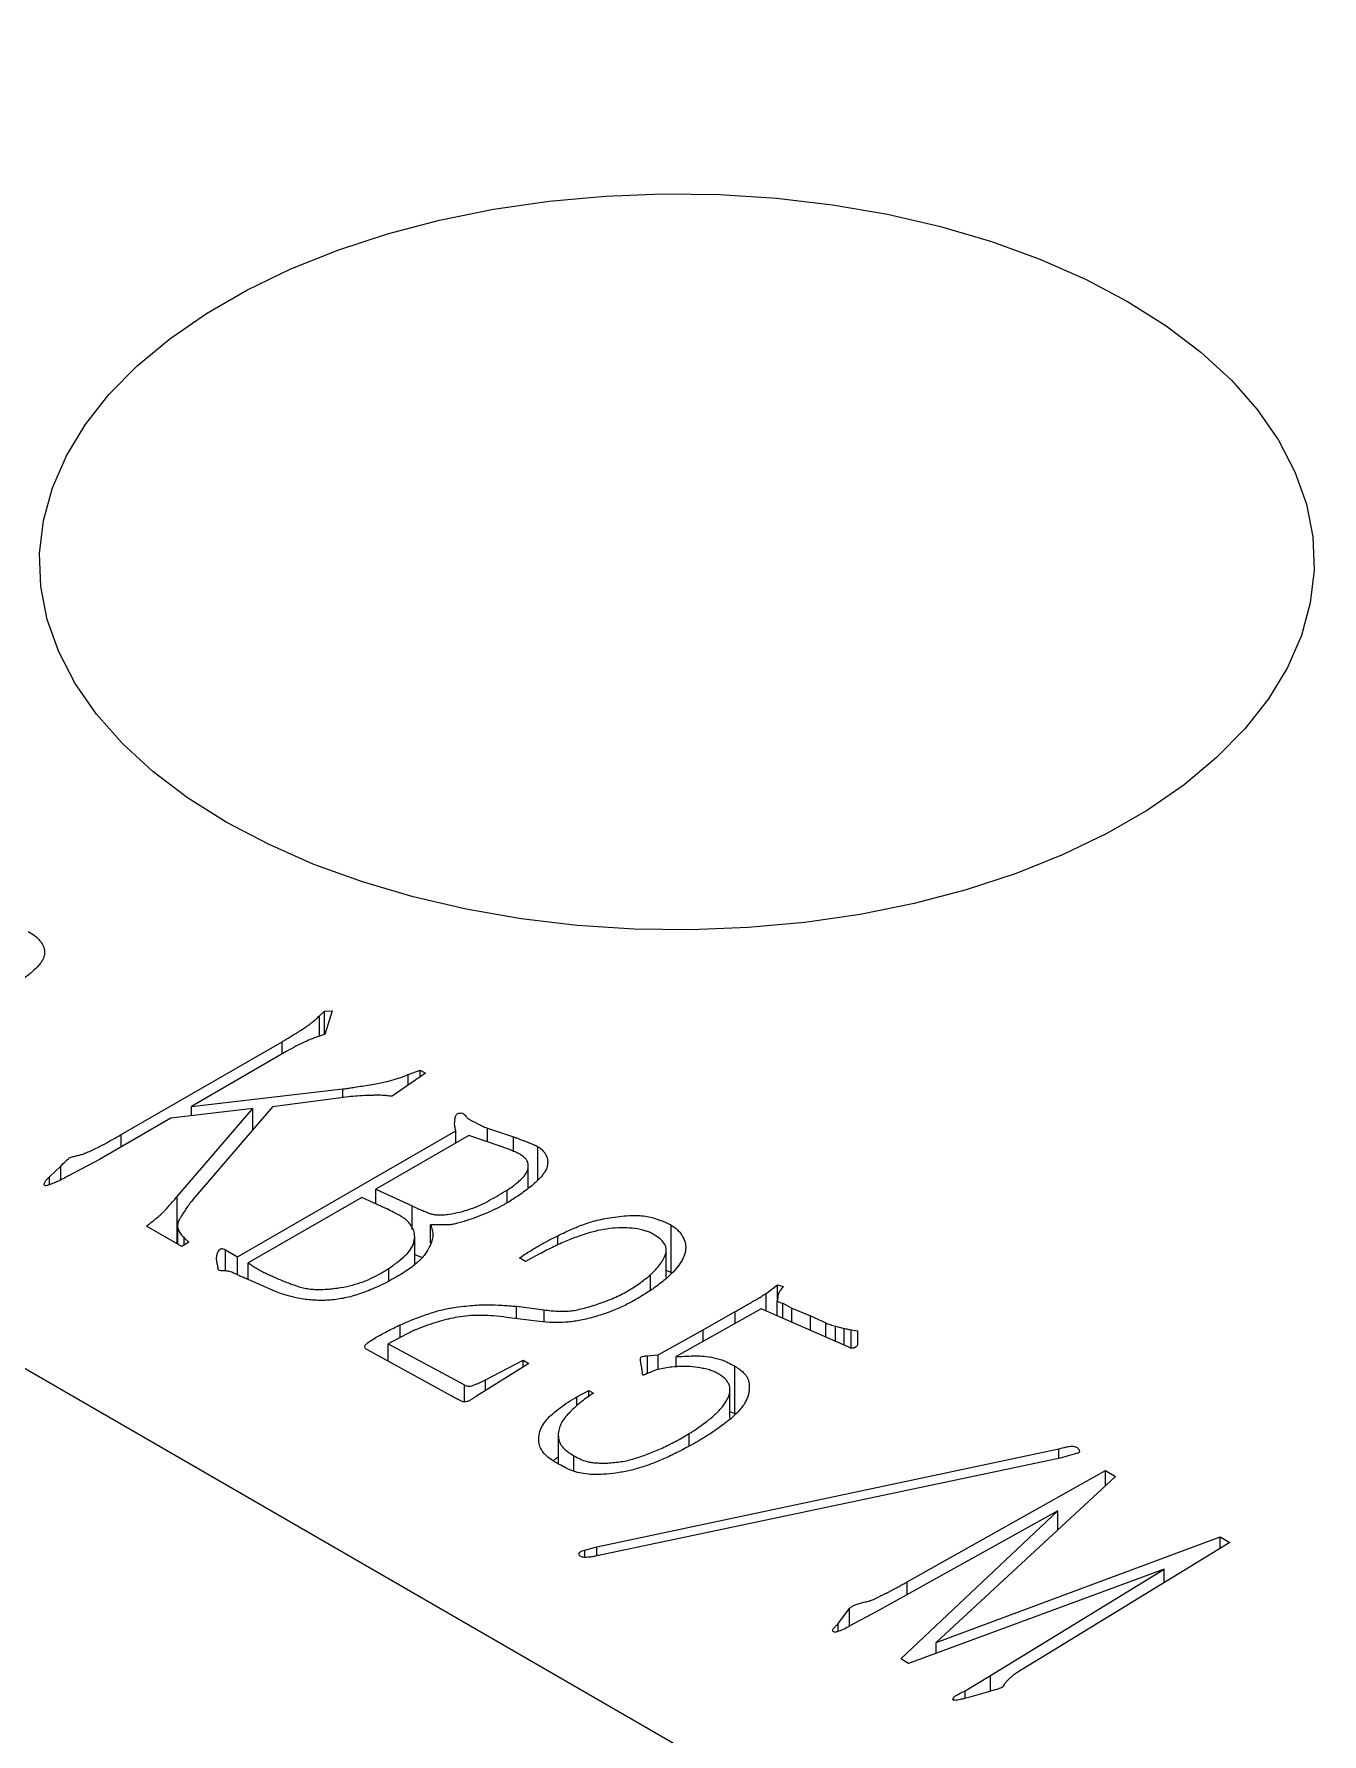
# Model space of a CAD drawing. Header units: millimetres. Extents: x 0 to 210, y 0 to 297.
# Drawn here: x 165.79 to 176.9, y 254.56 to 269.23 of the extents above; entities that cross this region are included whole.
import ezdxf

# ---------------------------------------------------------------- set-up
doc = ezdxf.new("R2010")
doc.units = ezdxf.units.MM

msp = doc.modelspace()

# ---------------------------------------------------------------- linework, layer by layer
at = {"color": 7, "linetype": 'Continuous', "lineweight": 25}
for p, q in [((184.044, 247.129), (140.946, 272.009)), ((168.253, 260.757), (168.295, 260.798)), ((168.295, 260.798), (168.363, 260.8)), ((168.295, 260.594), (168.295, 260.798)), ((168.363, 260.8), (168.299, 260.595)), ((166.54, 259.732), (167.929, 260.533)), ((167.971, 260.451), (167.149, 259.976)), ((169.018, 260.25), (169.121, 260.289)), ((169.121, 260.289), (169.168, 260.262)), ((169.121, 260.23), (169.121, 260.289)), ((167.149, 259.976), (168.455, 260.126)), ((168.455, 260.052), (168.455, 260.126)), ((169.168, 260.262), (168.879, 260.063)), ((168.502, 260.058), (167.847, 259.972)), ((166.971, 259.873), (166.355, 259.518)), ((167.676, 259.956), (166.971, 259.873)), ((167.024, 259.198), (167.676, 259.956)), ((167.149, 259.894), (167.149, 259.976)), ((167.847, 259.972), (167.163, 259.175)), ((167.676, 259.773), (167.676, 259.956)), ((167.545, 258.679), (169.428, 259.766)), ((169.542, 259.725), (168.738, 259.261)), ((169.428, 259.659), (169.428, 259.766)), ((169.819, 259.631), (169.542, 259.725)), ((169.702, 259.789), (169.927, 259.712)), ((169.702, 259.67), (169.702, 259.789)), ((170.136, 259.341), (170.136, 259.628)), ((165.924, 259.368), (166.02, 259.461)), ((166.02, 259.342), (166.02, 259.461)), ((166.355, 259.518), (166.088, 259.376)), ((170.054, 259.272), (170.054, 259.464)), ((165.924, 259.301), (165.924, 259.368)), ((168.738, 259.261), (169.051, 259.117)), ((168.738, 259.136), (168.738, 259.261)), ((169.873, 259.146), (169.873, 259.254)), ((168.617, 259.191), (167.638, 258.626)), ((168.82, 259.098), (168.617, 259.191)), ((169.051, 258.913), (169.051, 259.117)), ((169.36, 258.954), (169.211, 258.954)), ((169.211, 258.795), (169.211, 258.954)), ((167.064, 258.768), (166.761, 258.942)), ((167.028, 258.95), (167.028, 258.788)), ((167.085, 258.842), (167.124, 258.803)), ((169.074, 258.615), (169.074, 258.852)), ((171.288, 258.543), (171.288, 258.952)), ((167.025, 258.79), (167.028, 258.793)), ((167.124, 258.803), (167.064, 258.768)), ((167.442, 258.739), (167.545, 258.679)), ((167.442, 258.556), (167.442, 258.739)), ((167.545, 258.523), (167.545, 258.679)), ((169.074, 258.698), (169.137, 258.671)), ((170.031, 258.637), (169.977, 258.668)), ((170.152, 258.703), (170.031, 258.637)), ((171.244, 258.5), (171.244, 258.736)), ((167.638, 258.482), (167.638, 258.626)), ((168.851, 258.47), (168.851, 258.578)), ((171.109, 258.391), (171.109, 258.524)), ((171.244, 258.562), (171.288, 258.543)), ((167.873, 258.379), (167.638, 258.482)), ((172.107, 258.363), (172.203, 258.435)), ((172.203, 258.435), (172.253, 258.423)), ((172.203, 258.311), (172.203, 258.435)), ((169.952, 258.251), (170.191, 258.22)), ((169.952, 258.145), (169.952, 258.251)), ((170.191, 258.117), (170.191, 258.22)), ((172.064, 258.228), (171.331, 257.817)), ((172.819, 257.899), (172.064, 258.228)), ((172.107, 258.209), (172.107, 258.363)), ((172.207, 258.327), (172.2, 258.298)), ((172.2, 258.169), (172.2, 258.298)), ((172.25, 258.277), (172.328, 258.236)), ((172.25, 258.147), (172.25, 258.277)), ((172.328, 258.236), (172.488, 258.168)), ((172.328, 258.113), (172.328, 258.236)), ((168.948, 257.982), (168.948, 258.091)), ((170.152, 258.119), (169.867, 258.156)), ((171.562, 258.049), (171.84, 258.205)), ((172.488, 258.168), (172.62, 258.108)), ((172.488, 258.043), (172.488, 258.168)), ((172.62, 257.986), (172.62, 258.108)), ((172.705, 258.08), (172.78, 258.061)), ((172.705, 257.949), (172.705, 258.08)), ((169.002, 258.01), (168.845, 257.928)), ((168.845, 257.928), (169.504, 257.573)), ((168.845, 257.777), (168.845, 257.928)), ((171.175, 257.833), (171.562, 258.049)), ((172.78, 257.916), (172.78, 258.061)), ((172.84, 258.047), (172.894, 258.041)), ((172.84, 257.89), (172.84, 258.047)), ((172.894, 258.041), (172.894, 257.921)), ((169.393, 257.476), (168.667, 257.875)), ((169.686, 257.616), (170.01, 257.787)), ((170.01, 257.787), (170.059, 257.758)), ((170.01, 257.727), (170.01, 257.787)), ((171.036, 257.704), (171.021, 257.782)), ((171.082, 257.825), (171.175, 257.833)), ((171.082, 257.671), (171.082, 257.825)), ((171.175, 257.707), (171.175, 257.833)), ((171.331, 257.723), (171.331, 257.817)), ((170.059, 257.758), (169.607, 257.476)), ((171.156, 257.704), (171.104, 257.681)), ((171.232, 257.718), (171.156, 257.704)), ((171.837, 257.327), (171.837, 257.735)), ((169.504, 257.431), (169.504, 257.573)), ((169.686, 257.525), (169.686, 257.616)), ((170.473, 257.47), (170.577, 257.525)), ((170.577, 257.525), (170.616, 257.503)), ((170.577, 257.473), (170.577, 257.525)), ((171.794, 257.287), (171.794, 257.529)), ((170.473, 257.394), (170.473, 257.47)), ((171.794, 257.343), (171.837, 257.327)), ((170.312, 257.142), (170.312, 256.893)), ((171.442, 257.045), (171.442, 257.153)), ((170.448, 256.829), (170.448, 256.962)), ((170.645, 256.178), (174.632, 257.021)), ((174.643, 256.941), (170.674, 256.105)), ((174.632, 256.938), (174.632, 257.021)), ((174.785, 256.982), (174.643, 256.941)), ((173.323, 255.874), (175.034, 256.834)), ((175.12, 256.784), (173.572, 255.352)), ((175.034, 256.834), (175.12, 256.784)), ((175.034, 256.705), (175.034, 256.834)), ((174.622, 256.488), (173.056, 255.617)), ((173.269, 255.21), (174.622, 256.488)), ((174.622, 256.324), (174.622, 256.488)), ((170.542, 256.148), (170.645, 256.178)), ((170.645, 256.099), (170.645, 256.178)), ((173.572, 255.352), (176.024, 256.262)), ((176.106, 256.215), (174.486, 255.223)), ((176.024, 256.262), (176.106, 256.215)), ((176.024, 256.165), (176.024, 256.262)), ((170.542, 256.087), (170.542, 256.148)), ((173.323, 255.766), (173.323, 255.874)), ((175.54, 255.983), (173.333, 255.169)), ((174.041, 255.068), (175.54, 255.983)), ((175.54, 255.868), (175.54, 255.983)), ((172.728, 255.514), (172.824, 255.644)), ((172.824, 255.492), (172.824, 255.644)), ((173.056, 255.617), (172.828, 255.494)), ((172.728, 255.446), (172.728, 255.514)), ((173.572, 255.257), (173.572, 255.352)), ((173.333, 255.169), (173.269, 255.21)), ((174.486, 255.223), (174.333, 255.13)), ((173.824, 254.935), (174.041, 255.068)), ((173.721, 254.861), (173.721, 254.871)), ((173.824, 254.87), (173.824, 254.935)), ((174.024, 254.927), (173.863, 254.88))]:
    msp.add_line(p, q, dxfattribs=at)
at = {"color": 8, "linetype": 'Continuous', "lineweight": 25}
for p, q in [((168.253, 260.578), (168.253, 260.757)), ((167.929, 260.427), (167.929, 260.533)), ((169.018, 260.158), (169.018, 260.25)), ((166.54, 259.625), (166.54, 259.732)), ((169.927, 259.585), (169.927, 259.712)), ((167.024, 258.79), (167.024, 259.198)), ((167.085, 258.78), (167.085, 258.842)), ((170.308, 258.779), (170.308, 258.859)), ((171.84, 258.102), (171.84, 258.205)), ((171.562, 257.946), (171.562, 258.049)), ((174.041, 254.932), (174.041, 255.068))]:
    msp.add_line(p, q, dxfattribs=at)
at = {"color": 7, "linetype": 'Continuous', "lineweight": 25, "flags": 128}
msp.add_lwpolyline([(167.447, 262.428), (167.114, 262.638), (166.815, 262.865), (166.552, 263.106), (166.328, 263.36), (166.145, 263.624), (166.003, 263.897), (165.904, 264.176), (165.848, 264.46), (165.837, 264.744), (165.871, 265.029), (165.948, 265.31), (166.068, 265.586), (166.231, 265.855), (166.435, 266.115), (166.679, 266.362), (166.96, 266.597), (167.276, 266.815), (167.625, 267.017), (168.004, 267.199), (168.41, 267.362), (168.839, 267.502), (169.288, 267.62), (169.754, 267.714), (170.233, 267.784), (170.72, 267.828), (171.213, 267.847), (171.706, 267.841), (172.196, 267.809), (172.68, 267.752), (173.153, 267.67), (173.611, 267.564), (174.05, 267.435), (174.468, 267.283), (174.861, 267.11), (175.225, 266.918), (175.558, 266.708), (175.857, 266.481), (176.12, 266.24), (176.344, 265.986), (176.527, 265.722), (176.669, 265.449), (176.768, 265.17), (176.824, 264.887), (176.835, 264.602), (176.801, 264.318), (176.724, 264.036), (176.604, 263.76), (176.441, 263.491), (176.237, 263.232), (175.993, 262.984), (175.712, 262.75), (175.396, 262.531), (175.047, 262.33), (174.668, 262.147), (174.262, 261.985), (173.833, 261.844), (173.384, 261.726), (172.918, 261.632), (172.439, 261.563), (171.952, 261.518), (171.459, 261.499), (170.966, 261.505), (170.476, 261.537), (169.992, 261.594), (169.519, 261.676), (169.061, 261.782), (168.622, 261.912), (168.204, 262.063), (167.811, 262.236), (167.447, 262.428)], dxfattribs=at)
at = {"color": 7, "linetype": 'Continuous', "lineweight": 25}
for points, knots in [([(165.74, 261.484), (165.759, 261.473), (165.799, 261.449), (165.834, 261.412), (165.859, 261.379), (165.873, 261.353), (165.879, 261.327), (165.882, 261.3), (165.878, 261.274), (165.868, 261.247), (165.852, 261.22), (165.823, 261.182), (165.772, 261.133), (165.696, 261.073), (165.607, 261.01), (165.54, 260.97), (165.505, 260.95)], [0, 0, 0, 0, 0.073589, 0.158204, 0.202578, 0.245597, 0.287349, 0.329151, 0.37153, 0.415142, 0.45967, 0.50749, 0.612586, 0.732925, 0.863292, 1, 1, 1, 1]), ([(167.929, 260.533), (167.939, 260.539), (167.96, 260.551), (167.991, 260.571), (168.028, 260.593), (168.067, 260.617), (168.105, 260.641), (168.137, 260.663), (168.165, 260.682), (168.191, 260.703), (168.221, 260.727), (168.242, 260.747), (168.253, 260.757)], [0, 0, 0, 0, 0.080932, 0.173684, 0.278201, 0.396004, 0.512402, 0.611266, 0.693998, 0.761012, 0.879337, 1, 1, 1, 1]), ([(168.299, 260.595), (168.283, 260.591), (168.255, 260.583), (168.222, 260.573), (168.198, 260.563), (168.177, 260.554), (168.15, 260.542), (168.106, 260.523), (168.045, 260.493), (167.997, 260.466), (167.971, 260.451)], [0, 0, 0, 0, 0.1259295, 0.2229568, 0.2706607, 0.3364185, 0.4164293, 0.5127514, 0.73869, 1, 1, 1, 1]), ([(168.455, 260.126), (168.463, 260.128), (168.485, 260.13), (168.524, 260.136), (168.576, 260.144), (168.639, 260.154), (168.705, 260.165), (168.764, 260.175), (168.814, 260.186), (168.871, 260.199), (168.939, 260.219), (168.99, 260.239), (169.018, 260.25)], [0, 0, 0, 0, 0.042008, 0.108286, 0.19759, 0.312234, 0.4307, 0.53474, 0.621733, 0.69397, 0.834868, 1, 1, 1, 1]), ([(168.879, 260.063), (168.864, 260.064), (168.836, 260.068), (168.799, 260.07), (168.768, 260.072), (168.739, 260.071), (168.704, 260.071), (168.649, 260.069), (168.581, 260.066), (168.527, 260.061), (168.502, 260.058)], [0, 0, 0, 0, 0.12023, 0.229301, 0.289087, 0.365384, 0.459741, 0.57084, 0.796371, 1, 1, 1, 1]), ([(169.428, 259.766), (169.426, 259.775), (169.423, 259.791), (169.418, 259.815), (169.419, 259.842), (169.421, 259.866), (169.425, 259.888), (169.431, 259.9), (169.436, 259.909), (169.447, 259.915), (169.461, 259.917), (169.478, 259.92), (169.497, 259.912), (169.508, 259.898), (169.521, 259.884), (169.531, 259.873), (169.543, 259.865), (169.558, 259.857), (169.582, 259.845), (169.609, 259.83), (169.638, 259.815), (169.665, 259.803), (169.684, 259.794), (169.697, 259.79), (169.702, 259.789)], [0, 0, 0, 0, 0.074892, 0.135823, 0.203297, 0.29738, 0.344731, 0.381603, 0.407619, 0.424571, 0.453204, 0.477359, 0.504901, 0.553242, 0.605191, 0.63888, 0.658242, 0.693268, 0.744052, 0.809317, 0.877125, 0.93061, 0.972116, 1, 1, 1, 1]), ([(166.02, 259.461), (166.03, 259.47), (166.046, 259.487), (166.068, 259.509), (166.083, 259.522), (166.094, 259.533), (166.115, 259.539), (166.144, 259.547), (166.179, 259.554), (166.212, 259.565), (166.249, 259.579), (166.291, 259.598), (166.338, 259.62), (166.377, 259.64), (166.413, 259.659), (166.447, 259.679), (166.491, 259.703), (166.523, 259.722), (166.54, 259.732)], [0, 0, 0, 0, 0.081452, 0.14182, 0.180627, 0.199712, 0.227617, 0.277925, 0.335606, 0.382585, 0.439194, 0.519361, 0.608647, 0.692475, 0.742717, 0.810703, 0.896465, 1, 1, 1, 1]), ([(169.927, 259.712), (169.933, 259.71), (169.949, 259.705), (169.973, 259.696), (170.002, 259.685), (170.035, 259.672), (170.068, 259.66), (170.095, 259.648), (170.119, 259.638), (170.131, 259.632), (170.136, 259.628)], [0, 0, 0, 0, 0.093331, 0.206535, 0.343764, 0.50156, 0.662211, 0.797852, 0.909583, 1, 1, 1, 1]), ([(169.873, 259.254), (169.888, 259.264), (169.916, 259.283), (169.952, 259.311), (169.983, 259.338), (170.015, 259.37), (170.044, 259.409), (170.055, 259.449), (170.054, 259.48), (170.049, 259.501), (170.036, 259.519), (170.014, 259.541), (169.983, 259.562), (169.948, 259.58), (169.917, 259.593), (169.889, 259.604), (169.856, 259.616), (169.832, 259.626), (169.819, 259.631)], [0, 0, 0, 0, 0.083614, 0.159389, 0.228174, 0.288559, 0.398042, 0.501322, 0.549761, 0.59419, 0.636849, 0.677922, 0.753244, 0.818127, 0.851901, 0.893286, 0.943377, 1, 1, 1, 1]), ([(170.136, 259.628), (170.147, 259.621), (170.168, 259.606), (170.192, 259.581), (170.209, 259.553), (170.22, 259.523), (170.222, 259.492), (170.219, 259.46), (170.207, 259.428), (170.187, 259.395), (170.16, 259.361), (170.125, 259.326), (170.083, 259.29), (170.035, 259.253), (169.986, 259.217), (169.936, 259.184), (169.89, 259.154), (169.859, 259.136), (169.845, 259.127)], [0, 0, 0, 0, 0.049256, 0.098418, 0.148363, 0.200662, 0.254088, 0.308069, 0.364675, 0.423874, 0.487746, 0.556106, 0.631517, 0.71225, 0.793339, 0.868259, 0.937128, 1, 1, 1, 1]), ([(165.882, 259.294), (165.881, 259.295), (165.878, 259.298), (165.874, 259.305), (165.88, 259.318), (165.892, 259.336), (165.906, 259.354), (165.919, 259.364), (165.924, 259.368)], [0, 0, 0, 0, 0.050311, 0.123987, 0.268252, 0.531606, 0.811678, 1, 1, 1, 1]), ([(166.088, 259.376), (166.073, 259.368), (166.044, 259.353), (166.003, 259.332), (165.967, 259.317), (165.938, 259.305), (165.914, 259.297), (165.899, 259.293), (165.885, 259.29), (165.883, 259.293), (165.882, 259.294)], [0, 0, 0, 0, 0.245354, 0.453672, 0.628203, 0.766181, 0.871135, 0.938632, 0.979612, 1, 1, 1, 1]), ([(169.051, 259.117), (169.067, 259.109), (169.098, 259.096), (169.141, 259.077), (169.179, 259.062), (169.211, 259.05), (169.245, 259.041), (169.283, 259.039), (169.325, 259.04), (169.387, 259.048), (169.465, 259.063), (169.556, 259.09), (169.643, 259.123), (169.721, 259.166), (169.797, 259.21), (169.848, 259.24), (169.873, 259.254)], [0, 0, 0, 0, 0.062413, 0.117358, 0.163375, 0.201259, 0.236424, 0.274143, 0.315804, 0.363718, 0.465603, 0.567228, 0.67168, 0.780477, 0.89137, 1, 1, 1, 1]), ([(166.761, 258.942), (166.772, 258.952), (166.795, 258.971), (166.832, 259), (166.868, 259.03), (166.898, 259.057), (166.924, 259.083), (166.95, 259.113), (166.985, 259.152), (167.011, 259.181), (167.024, 259.198)], [0, 0, 0, 0, 0.114614, 0.237778, 0.362613, 0.481209, 0.557699, 0.669775, 0.817056, 1, 1, 1, 1]), ([(167.163, 259.175), (167.159, 259.17), (167.148, 259.157), (167.132, 259.136), (167.113, 259.109), (167.092, 259.078), (167.071, 259.048), (167.056, 259.02), (167.042, 258.998), (167.03, 258.974), (167.025, 258.944), (167.035, 258.908), (167.053, 258.873), (167.075, 258.852), (167.085, 258.842)], [0, 0, 0, 0, 0.050107, 0.116878, 0.198823, 0.297091, 0.394737, 0.477593, 0.544096, 0.595951, 0.687715, 0.794732, 0.903217, 1, 1, 1, 1]), ([(169.845, 259.127), (169.819, 259.114), (169.768, 259.088), (169.686, 259.051), (169.597, 259.016), (169.519, 258.989), (169.457, 258.971), (169.418, 258.961), (169.387, 258.955), (169.368, 258.954), (169.36, 258.954)], [0, 0, 0, 0, 0.176542, 0.356548, 0.542164, 0.737474, 0.828769, 0.901371, 0.958714, 1, 1, 1, 1]), ([(168.851, 258.578), (168.878, 258.597), (168.929, 258.633), (168.995, 258.689), (169.044, 258.746), (169.07, 258.804), (169.077, 258.862), (169.063, 258.915), (169.035, 258.962), (169.002, 258.997), (168.965, 259.022), (168.927, 259.044), (168.877, 259.07), (168.84, 259.088), (168.82, 259.098)], [0, 0, 0, 0, 0.119844, 0.2305, 0.333399, 0.431263, 0.525685, 0.615282, 0.698026, 0.769895, 0.809042, 0.860792, 0.923942, 1, 1, 1, 1]), ([(169.211, 258.954), (169.217, 258.939), (169.226, 258.911), (169.231, 258.876), (169.231, 258.848), (169.224, 258.825), (169.216, 258.797), (169.197, 258.754), (169.164, 258.696), (169.11, 258.64), (169.057, 258.595), (169.006, 258.559), (168.947, 258.521), (168.903, 258.497), (168.88, 258.484)], [0, 0, 0, 0, 0.089182, 0.161357, 0.197336, 0.24224, 0.295102, 0.357425, 0.49214, 0.635468, 0.71355, 0.800413, 0.895826, 1, 1, 1, 1]), ([(170.308, 258.859), (170.33, 258.87), (170.371, 258.891), (170.434, 258.919), (170.494, 258.944), (170.554, 258.966), (170.616, 258.986), (170.684, 259.001), (170.759, 259.016), (170.84, 259.027), (170.92, 259.035), (170.996, 259.036), (171.064, 259.03), (171.123, 259.017), (171.173, 259), (171.218, 258.984), (171.256, 258.969), (171.278, 258.957), (171.288, 258.952)], [0, 0, 0, 0, 0.077408, 0.149697, 0.216913, 0.279321, 0.341629, 0.408383, 0.479828, 0.557259, 0.633353, 0.701328, 0.762392, 0.819369, 0.872926, 0.920872, 0.962715, 1, 1, 1, 1]), ([(169.977, 258.668), (169.993, 258.679), (170.023, 258.699), (170.068, 258.727), (170.108, 258.751), (170.158, 258.781), (170.224, 258.817), (170.279, 258.845), (170.308, 258.859)], [0, 0, 0, 0, 0.15459, 0.294714, 0.420417, 0.531775, 0.754521, 1, 1, 1, 1]), ([(171.148, 258.863), (171.138, 258.869), (171.117, 258.882), (171.081, 258.897), (171.041, 258.909), (170.982, 258.922), (170.902, 258.929), (170.803, 258.928), (170.701, 258.915), (170.598, 258.892), (170.493, 258.858), (170.382, 258.816), (170.267, 258.763), (170.191, 258.724), (170.152, 258.703)], [0, 0, 0, 0, 0.039111, 0.07801, 0.116969, 0.157802, 0.240617, 0.32728, 0.417666, 0.513093, 0.616412, 0.732859, 0.860265, 1, 1, 1, 1]), ([(171.288, 258.952), (171.299, 258.944), (171.322, 258.929), (171.349, 258.903), (171.372, 258.876), (171.395, 258.838), (171.413, 258.789), (171.413, 258.738), (171.403, 258.697), (171.39, 258.665), (171.371, 258.632), (171.339, 258.586), (171.29, 258.529), (171.215, 258.464), (171.13, 258.402), (171.036, 258.341), (170.939, 258.284), (170.869, 258.251), (170.835, 258.234)], [0, 0, 0, 0, 0.035674, 0.07049, 0.105932, 0.141317, 0.212343, 0.282982, 0.319899, 0.35817, 0.399672, 0.443285, 0.533085, 0.624182, 0.717145, 0.814667, 0.910508, 1, 1, 1, 1]), ([(171.109, 258.524), (171.124, 258.539), (171.153, 258.567), (171.191, 258.611), (171.217, 258.655), (171.239, 258.698), (171.248, 258.742), (171.234, 258.785), (171.201, 258.827), (171.167, 258.851), (171.148, 258.863)], [0, 0, 0, 0, 0.1376383, 0.2684405, 0.3945672, 0.5156648, 0.6323151, 0.7460847, 0.8670366, 1, 1, 1, 1]), ([(167.389, 258.56), (167.386, 258.561), (167.378, 258.565), (167.378, 258.574), (167.377, 258.583), (167.375, 258.594), (167.373, 258.609), (167.366, 258.633), (167.363, 258.662), (167.367, 258.695), (167.376, 258.719), (167.387, 258.736), (167.398, 258.745), (167.408, 258.751), (167.425, 258.746), (167.435, 258.742), (167.442, 258.739)], [0, 0, 0, 0, 0.029172, 0.073944, 0.108351, 0.160897, 0.22863, 0.311871, 0.482748, 0.628931, 0.746023, 0.823669, 0.872907, 0.896325, 0.926766, 1, 1, 1, 1]), ([(167.638, 258.482), (167.625, 258.487), (167.6, 258.497), (167.568, 258.512), (167.539, 258.524), (167.51, 258.539), (167.477, 258.552), (167.437, 258.558), (167.407, 258.557), (167.393, 258.559), (167.389, 258.56)], [0, 0, 0, 0, 0.164115, 0.309312, 0.431567, 0.534991, 0.701031, 0.847521, 0.954995, 1, 1, 1, 1]), ([(167.638, 258.626), (167.652, 258.616), (167.678, 258.599), (167.714, 258.576), (167.745, 258.558), (167.77, 258.544), (167.798, 258.532), (167.829, 258.518), (167.868, 258.501), (167.927, 258.474), (168.004, 258.444), (168.083, 258.417), (168.148, 258.403), (168.2, 258.397), (168.256, 258.395), (168.336, 258.4), (168.432, 258.41), (168.537, 258.433), (168.63, 258.462), (168.711, 258.498), (168.785, 258.537), (168.829, 258.565), (168.851, 258.578)], [0, 0, 0, 0, 0.044908, 0.082532, 0.111885, 0.134052, 0.155322, 0.183301, 0.216583, 0.256568, 0.337772, 0.410135, 0.444699, 0.48112, 0.51978, 0.561783, 0.645622, 0.72191, 0.794272, 0.864477, 0.933037, 1, 1, 1, 1]), ([(170.191, 258.22), (170.211, 258.218), (170.248, 258.213), (170.303, 258.209), (170.354, 258.208), (170.403, 258.21), (170.455, 258.216), (170.51, 258.229), (170.573, 258.244), (170.664, 258.273), (170.779, 258.314), (170.901, 258.376), (171.013, 258.445), (171.077, 258.497), (171.109, 258.524)], [0, 0, 0, 0, 0.052968, 0.101645, 0.147147, 0.189005, 0.233511, 0.286308, 0.346769, 0.416824, 0.562753, 0.7051, 0.849113, 1, 1, 1, 1]), ([(168.88, 258.484), (168.858, 258.472), (168.815, 258.449), (168.748, 258.417), (168.681, 258.389), (168.616, 258.364), (168.552, 258.343), (168.488, 258.326), (168.425, 258.314), (168.363, 258.306), (168.301, 258.302), (168.238, 258.302), (168.176, 258.305), (168.114, 258.313), (168.052, 258.324), (167.991, 258.339), (167.931, 258.357), (167.892, 258.371), (167.873, 258.379)], [0, 0, 0, 0, 0.080699, 0.157022, 0.229906, 0.299354, 0.364604, 0.426696, 0.484902, 0.54135, 0.596344, 0.650535, 0.705944, 0.762198, 0.819832, 0.877616, 0.937799, 1, 1, 1, 1]), ([(172.253, 258.423), (172.245, 258.412), (172.232, 258.394), (172.215, 258.37), (172.208, 258.348), (172.207, 258.334), (172.207, 258.327)], [0, 0, 0, 0, 0.3448204, 0.5797578, 0.7763067, 1, 1, 1, 1]), ([(168.948, 258.091), (168.971, 258.101), (169.014, 258.12), (169.08, 258.146), (169.142, 258.169), (169.201, 258.189), (169.257, 258.207), (169.31, 258.221), (169.36, 258.232), (169.422, 258.242), (169.494, 258.251), (169.573, 258.259), (169.643, 258.264), (169.727, 258.265), (169.83, 258.261), (169.911, 258.254), (169.952, 258.251)], [0, 0, 0, 0, 0.078821, 0.151836, 0.22038, 0.284536, 0.343081, 0.396836, 0.446624, 0.492374, 0.575325, 0.649671, 0.715034, 0.772694, 0.883274, 1, 1, 1, 1]), ([(170.835, 258.234), (170.798, 258.219), (170.722, 258.189), (170.621, 258.158), (170.539, 258.138), (170.481, 258.126), (170.426, 258.118), (170.355, 258.111), (170.263, 258.11), (170.19, 258.116), (170.152, 258.119)], [0, 0, 0, 0, 0.186365, 0.37551, 0.466192, 0.549739, 0.62757, 0.698855, 0.841761, 1, 1, 1, 1]), ([(171.84, 258.205), (171.85, 258.211), (171.872, 258.224), (171.908, 258.244), (171.947, 258.267), (171.989, 258.291), (172.03, 258.314), (172.062, 258.335), (172.088, 258.35), (172.102, 258.36), (172.107, 258.363)], [0, 0, 0, 0, 0.113016, 0.24357, 0.389712, 0.551443, 0.707327, 0.835991, 0.93155, 1, 1, 1, 1]), ([(172.2, 258.298), (172.209, 258.293), (172.225, 258.286), (172.242, 258.28), (172.25, 258.277)], [0, 0, 0, 0, 0.577157, 1, 1, 1, 1]), ([(168.667, 257.875), (168.659, 257.88), (168.642, 257.89), (168.641, 257.909), (168.654, 257.925), (168.675, 257.942), (168.705, 257.962), (168.759, 257.994), (168.84, 258.038), (168.911, 258.073), (168.948, 258.091)], [0, 0, 0, 0, 0.069547, 0.137082, 0.184508, 0.251595, 0.341431, 0.454491, 0.714396, 1, 1, 1, 1]), ([(169.867, 258.156), (169.83, 258.161), (169.759, 258.168), (169.656, 258.174), (169.559, 258.173), (169.469, 258.162), (169.385, 258.146), (169.304, 258.127), (169.223, 258.102), (169.155, 258.078), (169.099, 258.056), (169.062, 258.04), (169.029, 258.025), (169.011, 258.015), (169.002, 258.01)], [0, 0, 0, 0, 0.121131, 0.229688, 0.329478, 0.427714, 0.521978, 0.611457, 0.704437, 0.813602, 0.869238, 0.918881, 0.961933, 1, 1, 1, 1]), ([(172.62, 258.108), (172.632, 258.103), (172.659, 258.092), (172.689, 258.084), (172.705, 258.08)], [0, 0, 0, 0, 0.475816, 1, 1, 1, 1]), ([(172.78, 258.061), (172.788, 258.059), (172.801, 258.056), (172.819, 258.052), (172.831, 258.049), (172.838, 258.047), (172.84, 258.047)], [0, 0, 0, 0, 0.380005, 0.666709, 0.876877, 1, 1, 1, 1]), ([(171.021, 257.782), (171.021, 257.789), (171.02, 257.8), (171.026, 257.816), (171.052, 257.822), (171.071, 257.824), (171.082, 257.825)], [0, 0, 0, 0, 0.3257791, 0.5057076, 0.6884222, 1, 1, 1, 1]), ([(171.331, 257.817), (171.361, 257.818), (171.416, 257.821), (171.496, 257.825), (171.576, 257.822), (171.644, 257.81), (171.702, 257.796), (171.747, 257.78), (171.793, 257.759), (171.822, 257.743), (171.837, 257.735)], [0, 0, 0, 0, 0.16368, 0.301929, 0.438533, 0.596935, 0.6858, 0.782136, 0.886053, 1, 1, 1, 1]), ([(172.894, 257.921), (172.893, 257.916), (172.89, 257.907), (172.877, 257.897), (172.863, 257.892), (172.849, 257.888), (172.832, 257.891), (172.824, 257.896), (172.819, 257.899)], [0, 0, 0, 0, 0.242141, 0.423914, 0.567676, 0.686808, 0.812462, 1, 1, 1, 1]), ([(171.104, 257.681), (171.097, 257.678), (171.085, 257.672), (171.068, 257.665), (171.057, 257.66), (171.048, 257.656), (171.041, 257.662), (171.04, 257.67), (171.038, 257.685), (171.037, 257.697), (171.036, 257.704)], [0, 0, 0, 0, 0.17717, 0.311034, 0.405372, 0.458194, 0.497429, 0.596735, 0.763773, 1, 1, 1, 1]), ([(171.708, 257.661), (171.695, 257.668), (171.67, 257.682), (171.628, 257.699), (171.583, 257.712), (171.524, 257.723), (171.451, 257.732), (171.369, 257.733), (171.296, 257.729), (171.252, 257.722), (171.232, 257.718)], [0, 0, 0, 0, 0.105043, 0.204195, 0.300931, 0.394749, 0.571303, 0.732107, 0.874066, 1, 1, 1, 1]), ([(171.442, 257.153), (171.463, 257.167), (171.504, 257.193), (171.559, 257.233), (171.608, 257.269), (171.661, 257.313), (171.716, 257.367), (171.758, 257.423), (171.781, 257.468), (171.792, 257.499), (171.795, 257.53), (171.792, 257.56), (171.781, 257.588), (171.764, 257.614), (171.74, 257.639), (171.719, 257.653), (171.708, 257.661)], [0, 0, 0, 0, 0.09596, 0.183282, 0.262665, 0.332856, 0.462702, 0.586924, 0.646059, 0.701659, 0.754252, 0.805309, 0.854736, 0.902909, 0.95064, 1, 1, 1, 1]), ([(171.837, 257.735), (171.85, 257.726), (171.876, 257.709), (171.908, 257.683), (171.932, 257.658), (171.95, 257.624), (171.961, 257.579), (171.961, 257.531), (171.954, 257.489), (171.943, 257.455), (171.924, 257.42), (171.9, 257.384), (171.87, 257.348), (171.833, 257.31), (171.789, 257.271), (171.718, 257.217), (171.618, 257.146), (171.528, 257.093), (171.481, 257.065)], [0, 0, 0, 0, 0.046116, 0.087169, 0.123071, 0.155259, 0.221812, 0.298937, 0.341047, 0.385273, 0.431585, 0.48066, 0.532503, 0.588249, 0.648186, 0.712001, 0.849895, 1, 1, 1, 1]), ([(169.504, 257.573), (169.512, 257.568), (169.527, 257.561), (169.556, 257.561), (169.578, 257.57), (169.606, 257.58), (169.642, 257.596), (169.67, 257.609), (169.686, 257.616)], [0, 0, 0, 0, 0.1543175, 0.2710429, 0.363562, 0.5145147, 0.7263842, 1, 1, 1, 1]), ([(170.616, 257.503), (170.598, 257.49), (170.561, 257.466), (170.51, 257.427), (170.462, 257.386), (170.415, 257.343), (170.377, 257.299), (170.344, 257.257), (170.325, 257.213), (170.312, 257.166), (170.312, 257.114), (170.326, 257.071), (170.349, 257.037), (170.374, 257.012), (170.408, 256.987), (170.434, 256.97), (170.448, 256.962)], [0, 0, 0, 0, 0.079875, 0.157952, 0.237495, 0.323736, 0.40657, 0.477959, 0.548613, 0.629165, 0.714304, 0.799058, 0.843528, 0.891018, 0.942898, 1, 1, 1, 1]), ([(169.607, 257.476), (169.599, 257.471), (169.584, 257.461), (169.563, 257.448), (169.549, 257.44), (169.537, 257.433), (169.522, 257.429), (169.507, 257.424), (169.486, 257.429), (169.464, 257.439), (169.431, 257.455), (169.407, 257.468), (169.393, 257.476)], [0, 0, 0, 0, 0.138502, 0.24224, 0.319353, 0.361981, 0.420056, 0.48785, 0.540295, 0.640426, 0.792575, 1, 1, 1, 1]), ([(170.334, 256.88), (170.31, 256.893), (170.264, 256.919), (170.208, 256.96), (170.171, 257.006), (170.147, 257.056), (170.141, 257.113), (170.152, 257.17), (170.176, 257.226), (170.213, 257.277), (170.265, 257.325), (170.325, 257.375), (170.394, 257.425), (170.448, 257.455), (170.473, 257.47)], [0, 0, 0, 0, 0.086526, 0.160481, 0.230792, 0.307485, 0.389415, 0.476511, 0.562297, 0.63935, 0.71885, 0.811265, 0.908421, 1, 1, 1, 1]), ([(171.481, 257.065), (171.459, 257.053), (171.416, 257.03), (171.353, 256.997), (171.293, 256.968), (171.219, 256.934), (171.131, 256.897), (171.026, 256.86), (170.92, 256.831), (170.812, 256.812), (170.708, 256.801), (170.614, 256.799), (170.531, 256.806), (170.459, 256.822), (170.394, 256.847), (170.355, 256.868), (170.334, 256.88)], [0, 0, 0, 0, 0.068107, 0.131746, 0.191014, 0.245915, 0.34614, 0.437664, 0.523959, 0.610501, 0.691635, 0.76205, 0.823577, 0.878966, 0.935767, 1, 1, 1, 1]), ([(170.448, 256.962), (170.465, 256.952), (170.499, 256.933), (170.551, 256.914), (170.601, 256.904), (170.645, 256.9), (170.696, 256.898), (170.752, 256.9), (170.811, 256.905), (170.87, 256.913), (170.927, 256.925), (171.003, 256.947), (171.097, 256.981), (171.212, 257.029), (171.329, 257.087), (171.403, 257.13), (171.442, 257.153)], [0, 0, 0, 0, 0.0606708, 0.1224191, 0.1563811, 0.1944363, 0.2378347, 0.286638, 0.3385774, 0.3901194, 0.4420823, 0.4953529, 0.6069356, 0.7277812, 0.8589842, 1, 1, 1, 1]), ([(170.272, 256.918), (170.276, 256.922), (170.285, 256.935), (170.302, 256.945), (170.312, 256.951)], [0, 0, 0, 0, 0.365816, 1, 1, 1, 1]), ([(174.632, 257.021), (174.646, 257.025), (174.67, 257.032), (174.705, 257.04), (174.732, 257.044), (174.755, 257.045), (174.773, 257.041), (174.788, 257.034), (174.799, 257.024), (174.806, 257.013), (174.81, 257.002), (174.81, 256.992), (174.8, 256.984), (174.79, 256.983), (174.785, 256.982)], [0, 0, 0, 0, 0.166183, 0.299571, 0.401787, 0.4784, 0.543859, 0.606687, 0.678404, 0.758437, 0.836568, 0.892409, 0.944159, 1, 1, 1, 1]), ([(170.674, 256.105), (170.66, 256.102), (170.636, 256.096), (170.6, 256.09), (170.569, 256.086), (170.543, 256.085), (170.522, 256.088), (170.505, 256.093), (170.495, 256.102), (170.491, 256.113), (170.492, 256.124), (170.502, 256.134), (170.519, 256.143), (170.534, 256.146), (170.542, 256.148)], [0, 0, 0, 0, 0.145762, 0.267935, 0.374257, 0.46108, 0.529875, 0.589426, 0.647914, 0.713245, 0.779007, 0.844049, 0.914378, 1, 1, 1, 1]), ([(172.824, 255.644), (172.83, 255.65), (172.843, 255.661), (172.868, 255.675), (172.901, 255.686), (172.939, 255.696), (172.974, 255.705), (173, 255.711), (173.018, 255.717), (173.034, 255.724), (173.055, 255.734), (173.078, 255.746), (173.101, 255.758), (173.122, 255.767), (173.137, 255.775), (173.148, 255.78), (173.157, 255.784), (173.168, 255.79), (173.182, 255.798), (173.203, 255.808), (173.226, 255.821), (173.255, 255.836), (173.287, 255.855), (173.31, 255.867), (173.323, 255.874)], [0, 0, 0, 0, 0.053999, 0.106056, 0.163009, 0.232872, 0.298805, 0.341986, 0.363592, 0.395159, 0.435901, 0.486907, 0.539067, 0.579694, 0.611006, 0.631952, 0.644726, 0.666731, 0.697979, 0.739678, 0.790579, 0.850764, 0.920165, 1, 1, 1, 1]), ([(172.689, 255.442), (172.687, 255.444), (172.682, 255.448), (172.677, 255.456), (172.686, 255.47), (172.698, 255.484), (172.71, 255.497), (172.719, 255.505), (172.723, 255.511), (172.727, 255.513), (172.728, 255.514)], [0, 0, 0, 0, 0.077289, 0.161783, 0.314561, 0.601424, 0.765335, 0.883232, 0.96183, 1, 1, 1, 1]), ([(172.828, 255.494), (172.811, 255.485), (172.783, 255.468), (172.744, 255.452), (172.719, 255.443), (172.706, 255.44), (172.695, 255.439), (172.691, 255.441), (172.689, 255.442)], [0, 0, 0, 0, 0.393113, 0.703318, 0.819572, 0.904618, 0.956609, 1, 1, 1, 1]), ([(174.333, 255.13), (174.316, 255.12), (174.287, 255.103), (174.249, 255.078), (174.222, 255.056), (174.197, 255.034), (174.177, 255.011), (174.16, 254.991), (174.151, 254.975), (174.142, 254.963), (174.125, 254.956), (174.103, 254.948), (174.067, 254.939), (174.04, 254.931), (174.024, 254.927)], [0, 0, 0, 0, 0.152794, 0.259545, 0.348589, 0.446668, 0.541851, 0.622946, 0.685777, 0.728818, 0.756764, 0.81066, 0.892151, 1, 1, 1, 1]), ([(173.863, 254.88), (173.848, 254.876), (173.821, 254.869), (173.785, 254.86), (173.76, 254.855), (173.742, 254.852), (173.729, 254.853), (173.718, 254.857), (173.717, 254.865), (173.72, 254.869), (173.721, 254.871)], [0, 0, 0, 0, 0.282143, 0.498602, 0.645717, 0.726541, 0.803972, 0.866965, 0.923583, 1, 1, 1, 1]), ([(173.721, 254.871), (173.723, 254.875), (173.729, 254.885), (173.752, 254.898), (173.783, 254.916), (173.809, 254.928), (173.824, 254.935)], [0, 0, 0, 0, 0.133343, 0.339315, 0.627396, 1, 1, 1, 1])]:
    msp.add_open_spline(points, degree=3, knots=knots, dxfattribs=at)

doc.saveas('drawing.dxf')
